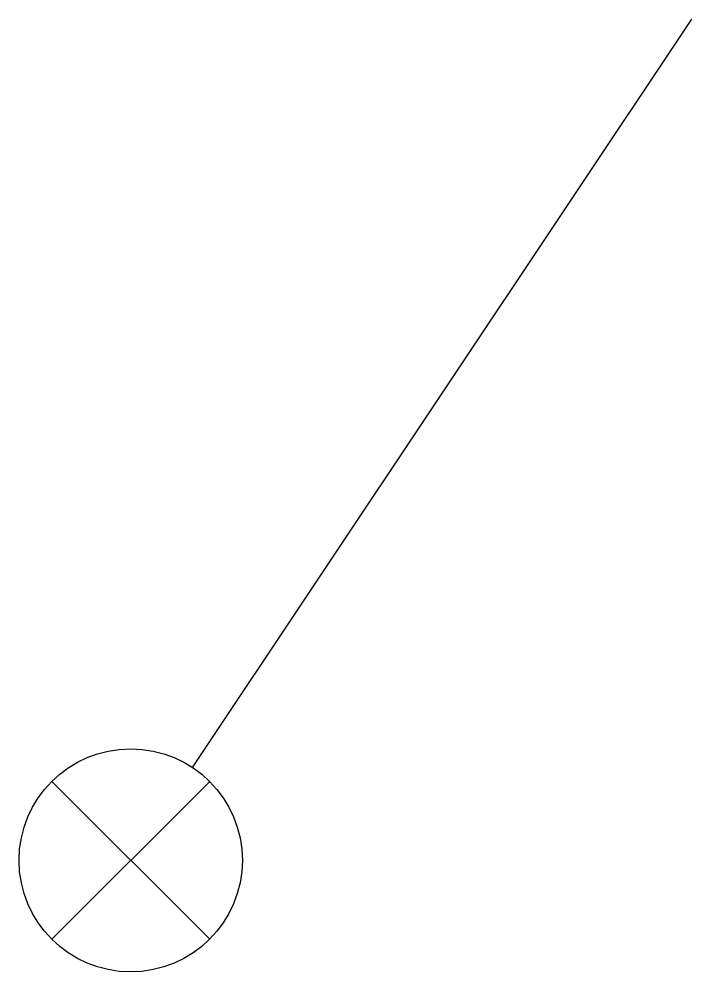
# Model space of a CAD drawing. Header units: millimetres. Extents: x 0.3 to 3, y 0.18 to 4.
import ezdxf

# ---------------------------------------------------------------- set-up
doc = ezdxf.new("R2010")
doc.units = ezdxf.units.MM
doc.layers.get('0').update_dxf_attribs({"lineweight": 25, "true_color": 0xffffff})

msp = doc.modelspace()

# ---------------------------------------------------------------- linework, layer by layer
for p, q in [((1, 1), (3, 4)), ((0.4357, 0.9441), (1.0682, 0.3117)), ((0.4357, 0.3117), (1.0682, 0.9441))]:
    msp.add_line(p, q)
msp.add_circle((0.7519, 0.6279), 0.4472)

doc.saveas('drawing.dxf')
